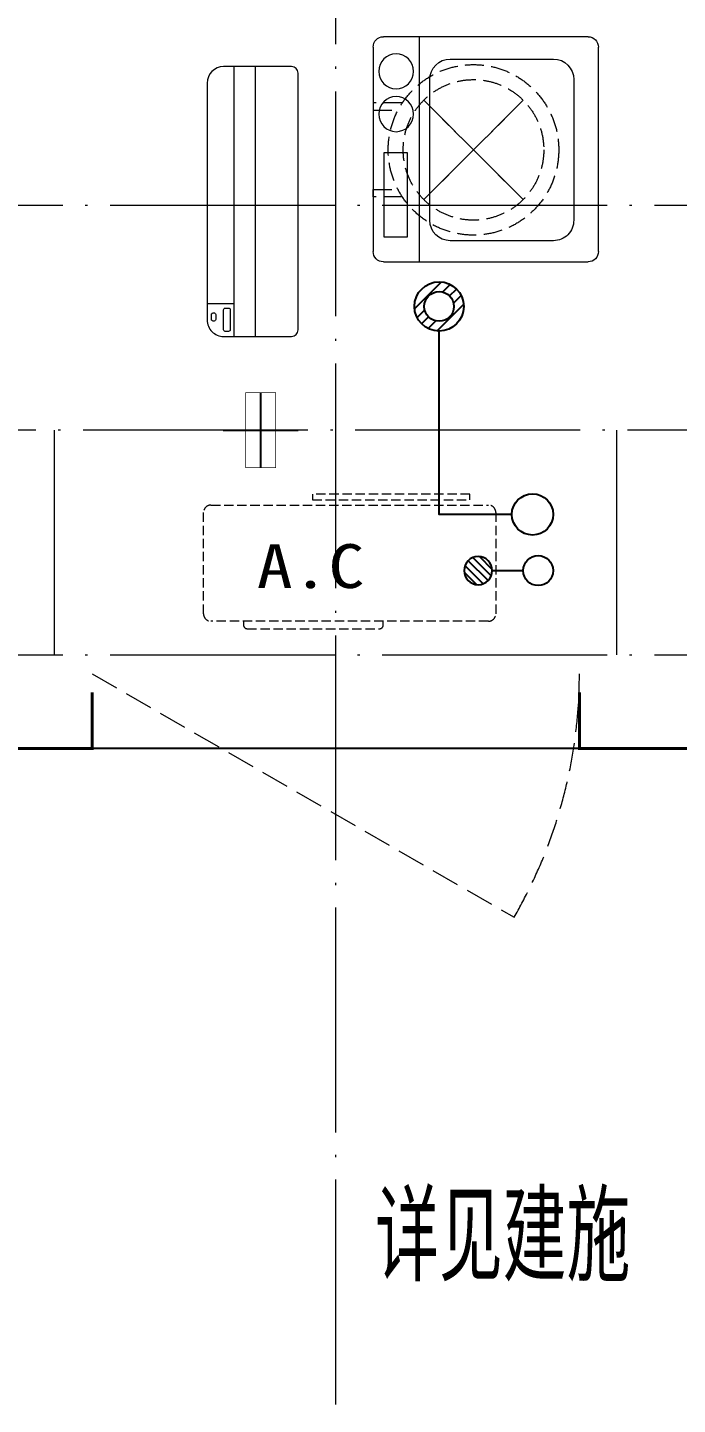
# Model space of a CAD drawing. Extents: x 27938 to 983267, y -209821 to 1628073.
# Drawn here: x 696895 to 698628, y 440032 to 443706 of the extents above; entities that cross this region are included whole.
import ezdxf

# ---------------------------------------------------------------- set-up
doc = ezdxf.new("R2010")
doc.units = 0
doc.header["$LTSCALE"] = 1000
doc.header["$MEASUREMENT"] = 0
for name, pattern in [('$1$DASH', [0.35, 0.25, -0.1]), ('DASH', [0.35, 0.25, -0.1]), ('DOTE', [2.42, 2, -0.2, 0.02, -0.2])]:
    doc.linetypes.add(name, pattern=pattern)
for name, color, linetype in [('$RECOVER_210609100354-0', 7, 'Continuous'), ('$RECOVER_210609100354-25', 7, 'Continuous'), ('$RECOVER_210609100354-43', 7, 'Continuous'), ('3.5方案汇报，与郭总、侯月琴确定户型_t8$0$2020.03.04 -1安徽标准化洋房户型(UA）_t8_t8$0$看线', 154, 'Continuous'), ('EQUIP_地漏', 7, 'Continuous'), ('PUB_TEXT', 4, 'Continuous'), ('VPIPE-凝结', 150, 'Continuous'), ('VPIPE-废水', 31, 'Continuous'), ('机电标识类', 1, 'Continuous'), ('看线', 251, 'Continuous')]:
    doc.layers.add(name, color=color, linetype=linetype)
for name, color, linetype, lineweight in [('DOTE', 19, 'DOTE', 9), ('LVTRY', 1, 'Continuous', 13), ('WINDOW', 144, 'Continuous', 15), ('平面-空调室内机', 176, 'Continuous', 9), ('平面-空调预留孔', 173, 'Continuous', 15), ('空调', 76, 'Continuous', 13)]:
    doc.layers.add(name, color=color, linetype=linetype, lineweight=lineweight)
doc.styles.add('_TCH_AXIS', font='COMPLEX', dxfattribs={"bigfont": 'GBCBIG'})
doc.styles.add('黑体', font='')
doc.styles.get('黑体').set_extended_font_data('SimHei')

# ---------------------------------------------------------------- blocks, each defined once
blk = doc.blocks.new('GFDGDGRDGRDG')
at = {"layer": 'DOTE', "linetype": 'DOTE', "ltscale": 0.3}
for p, q in [((590893.7, 360558.3), (590893.7, 376108.3)), ((573593.7, 363758.3), (626393.7, 363758.3)), ((626393.7, 363158.3), (573593.7, 363158.3)), ((590143.7, 362558.3), (590143.7, 363158.3)), ((591643.7, 362558.3), (591643.7, 363158.3)), ((573593.7, 362558.3), (626393.7, 362558.3))]:
    blk.add_line(p, q, dxfattribs=at)
blk = doc.blocks.new('RECTANG')
for p, q in [((1, 1), (0, 1)), ((0, 1), (0, 0)), ((1, 0), (1, 1)), ((0, 0), (1, 0))]:
    blk.add_line(p, q)
blk = doc.blocks.new('洗衣机')
at = {"layer": 'LVTRY'}
for p, q in [((3791567.4, 243472.1), (3791021, 243472.1)), ((3791116.5, 243472.1), (3791116.5, 242871.5)), ((3790993.7, 243444.5), (3790993.7, 242899.1)), ((3791594.6, 242899.1), (3791594.6, 243444.5)), ((3791199, 243412.7), (3791474.9, 243412.7)), ((3791145.1, 242982.5), (3791145.1, 243358)), ((3791528.8, 243358), (3791528.8, 242982.5)), ((3791474.9, 242927.8), (3791199, 242927.8)), ((3791021, 242871.5), (3791567.4, 242871.5))]:
    blk.add_line(p, q, dxfattribs=at)
at = {"layer": 'LVTRY', "extrusion": (0, 0, -1)}
for centre, major_axis, start_param, end_param in [((3791021, 243444.5), (0, 27.6), -1.570796, 0), ((3791567.4, 243444.5), (0, 27.6), 0, 1.570796), ((3791055.1, 243379.8), (0, 46.9), 3.141593, 9.424778), ((3791199, 243358), (0, 54.7), 4.712389, 6.283185), ((3791474.9, 243358), (0, 54.7), 0, 1.570796), ((3791055.1, 243265.7), (0, 46.9), 3.141593, 9.424778), ((3791199, 242982.5), (0, 54.7), 3.141593, 4.712389), ((3791474.9, 242982.5), (0, 54.7), 1.570796, 3.141593), ((3791021, 242899.1), (0, 27.6), 3.141593, 4.712389), ((3791567.4, 242899.1), (0, 27.6), 1.570796, 3.141593)]:
    blk.add_ellipse(centre, major_axis=major_axis, ratio=0.986385, start_param=start_param, end_param=end_param, dxfattribs=at)
at = {"layer": 'LVTRY', "xscale": 63.25620569481588, "yscale": 224.5369532744355, "zscale": 64.12934308941763, "rotation": 180}
blk.add_blockref('RECTANG', (3791085.2, 243162.4), dxfattribs=at)
blk = doc.blocks.new('dnfhfn')
at = {"linetype": '$1$DASH', "ltscale": 0.2}
for p, q in [((101.9, 495, 0), (121.9, 495, 0)), ((101.9, 417.2, 0), (101.9, 495, 0)), ((121.9, 495, 0), (121.9, 429, 0)), ((353.1, 495, 0), (333.1, 495, 0)), ((333.1, 495, 0), (333.1, 429, 0)), ((353.1, 417.2, 0), (353.1, 495, 0))]:
    blk.add_line(p, q, dxfattribs=at)
at = {"linetype": '$1$DASH', "ltscale": 0.2, "elevation": 0}
for points in [[(94.9, 360.1), (94.9, 360.1), (360.1, 94.9), (360.1, 94.9)], [(360.1, 360.1), (94.9, 94.9), (94.9, 94.9), (360.1, 360.1)]]:
    blk.add_lwpolyline(points, close=True, dxfattribs=at)
at = {"linetype": '$1$DASH', "ltscale": 0.2}
for radius in [227.5, 187.5]:
    blk.add_circle((227.5, 227.5, 0), radius, dxfattribs=at)
blk = doc.blocks.new('$TwtSys$00000543')
for p, q in [((-93.6, -8.5), (8.5, 93.6)), ((12.5, 55), (41.7, 84.2)), ((39.9, 39.9), (66.5, 66.5)), ((-8.5, -93.6), (93.6, 8.5)), ((55, 12.5), (84.2, 41.7)), ((-84.2, -41.7), (-55, -12.5)), ((-66.5, -66.5), (-39.9, -39.9)), ((-41.7, -84.2), (-12.5, -55))]:
    blk.add_line(p, q)
for radius in [94, 56.4]:
    blk.add_circle((0, 0), radius)
blk = doc.blocks.new('dongkong')
blk.add_wipeout([(-603756, 210771), (-603756, 210570.8), (-603836, 210570.8), (-603836, 210771)])
at = {"layer": '机电标识类', "color": 250, "linetype": 'DASH', "ltscale": 400}
for p, q in [((-603796, 210771), (-603796, 210570.8)), ((-603896, 210670.7), (-603696, 210670.7))]:
    blk.add_line(p, q, dxfattribs=at)
at = {"layer": '空调', "color": 6, "linetype": 'DASH', "const_width": 2}
blk.add_lwpolyline([(-603756, 210771), (-603756, 210570.8), (-603836, 210570.8), (-603836, 210771)], close=True, dxfattribs=at)
blk = doc.blocks.new('A$C001338C2')
for p, q in [((845, 303.6), (55, 303.6)), ((109.1, 214.8), (109.1, 303.6)), ((0, 248.6), (0, 22)), ((900, 22), (900, 248.6)), ((22, 0), (878, 0))]:
    blk.add_line(p, q)
at = {"lineweight": 5}
for p, q in [((900, 214.8), (0, 214.8)), ((900, 143.2), (0, 143.2))]:
    blk.add_line(p, q, dxfattribs=at)
for points in [[(73.1, 275), (56.8, 275, -0.414214), (51.3, 280.5), (51.3, 283.4, -0.414214), (56.8, 288.9), (73.1, 288.9, -0.414214), (78.6, 283.4), (78.6, 280.5, -0.414214)], [(89.2, 226.4), (22.2, 226.4, -0.414214), (16.7, 231.9), (16.7, 243.1, -0.414214), (22.2, 248.6), (89.2, 248.6, -0.414214), (94.7, 243.1), (94.7, 231.9, -0.414214)]]:
    blk.add_lwpolyline(points, format="xyb", close=True)
for centre, radius, start, end in [((55, 248.6), 55, 90, 180), ((845, 248.6), 55, 360, 90), ((22, 22), 22, 180, 270), ((878, 22), 22, 270, 360)]:
    blk.add_arc(centre, radius, start, end)
blk = doc.blocks.new('$TwtSys$00000141')
at = {"color": 1}
for p, q in [((-47.1, 3.8), (-5, 45.9)), ((-47.1, 3.8), (-5, 45.9)), ((-43.6, -17.5), (17.5, 43.6)), ((-43.6, -17.5), (17.5, 43.6)), ((-33.2, -33.2), (33.2, 33.2)), ((-33.2, -33.2), (33.2, 33.2)), ((-16.2, -43.5), (43.8, 16.4)), ((-16.2, -43.5), (43.8, 16.4)), ((5.7, -46.1), (46.1, -5.7)), ((5.7, -46.1), (46.1, -5.7))]:
    blk.add_line(p, q, dxfattribs=at)
blk.add_circle((0, 0), 47, dxfattribs=at)
blk.add_circle((0, 0), 47, dxfattribs=at)
blk = doc.blocks.new('gsergvr')
at = {"layer": '平面-空调预留孔', "linetype": 'DASH', "ltscale": 0.1}
for p, q in [((34075.4, 17176.2), (34075.4, 17166.2)), ((34448.2, 17166.2), (34448.2, 17176.2)), ((34085.4, 17156.2), (34438.2, 17156.2))]:
    blk.add_line(p, q, dxfattribs=at)
blk.add_lwpolyline([(34679.3, 17515.3), (34259.5, 17515.3), (34259.5, 17500.2), (34679.3, 17500.2)], close=True, dxfattribs=at)
blk.add_lwpolyline([(34728.6, 17176.2), (33988.6, 17176.2, -0.414214), (33968.6, 17196.2), (33968.6, 17466.2, -0.414214), (33988.6, 17486.2), (34728.6, 17486.2, -0.414214), (34748.6, 17466.2), (34748.6, 17196.2, -0.414214)], format="xyb", close=True, dxfattribs=at)
for centre, start, end in [((34085.4, 17166.2), 180, 270), ((34438.2, 17166.2), 270, 0)]:
    blk.add_arc(centre, 10, start, end, dxfattribs=at)
at = {"layer": '平面-空调预留孔', "color": 251, "linetype": 'DASH', "ltscale": 0.1, "true_color": 0x636466, "style": '黑体', "width": 1.2}
blk.add_text('A.C', height=117.05, dxfattribs=at).set_placement((34110.9, 17264.8))
blk = doc.blocks.new('rtyryrtyeeretee')
at = {"layer": '平面-空调预留孔'}
blk.add_blockref('gsergvr', (635673.5, 326705.8), dxfattribs=at)

msp = doc.modelspace()

# ---------------------------------------------------------------- linework, layer by layer
at = {"layer": '$RECOVER_210609100354-0', "color": 30, "const_width": 8}
for points in [[(697066.6, 441932.1), (697066.6, 441782.1), (696766.6, 441782.1), (696766.6, 441932.1)], [(698666.6, 441932.1), (698666.6, 441782.1), (698366.6, 441782.1), (698366.6, 441932.1)]]:
    msp.add_lwpolyline(points, dxfattribs=at)
at = {"layer": 'VPIPE-凝结', "ltscale": 0.1}
for points in [[(698186.6, 442407.1), (697992.4, 442407.1), (697992.4, 442896.3)], [(698134.2, 442257.1), (698216.6, 442257.1)]]:
    msp.add_lwpolyline(points, dxfattribs=at)
msp.add_circle((698256.6, 442257.1), 40, dxfattribs=at)
at = {"layer": 'VPIPE-废水'}
msp.add_circle((698241.6, 442407.1), 55, dxfattribs=at)
at = {"layer": 'WINDOW', "color": 250, "linetype": 'DASH', "ltscale": 0.3}
msp.add_lwpolyline([(697066.6, 441982.1), (698192.4, 441332.1, 0.131652), (698366.6, 441982.1)], format="xyb", dxfattribs=at)
at = {"layer": '看线', "color": 202, "ltscale": 0.5}
msp.add_lwpolyline([(698366.6, 441782.1), (697066.6, 441782.1)], dxfattribs=at)

# ---------------------------------------------------------------- block references
at = {"layer": '$RECOVER_210609100354-25'}
msp.add_blockref('洗衣机', (-3093177.3, 200209.7), dxfattribs=at)
at = {"layer": '$RECOVER_210609100354-43', "xscale": 0.7000000000000001, "yscale": 0.7000000000000001, "zscale": 0.7000000000000001}
msp.add_blockref('$TwtSys$00000543', (697992.4, 442962.1), dxfattribs=at)
msp.add_blockref('rtyryrtyeeretee', (27721.7, 98240.1))
at = {"layer": '3.5方案汇报，与郭总、侯月琴确定户型_t8$0$2020.03.04 -1安徽标准化洋房户型(UA）_t8_t8$0$看线', "ltscale": 10}
msp.add_blockref('GFDGDGRDGRDG', (106822.9, 79473.8), dxfattribs=at)
at = {"layer": 'EQUIP_地漏', "xscale": 0.7000000000000001, "yscale": 0.7000000000000001, "zscale": 0.7000000000000001}
msp.add_blockref('$TwtSys$00000543', (697992.4, 442962.1), dxfattribs=at)
at = {"layer": 'EQUIP_地漏', "xscale": 0.8, "yscale": -0.8, "zscale": 0.8, "rotation": 180}
msp.add_blockref('$TwtSys$00000141', (698096.6, 442257.1), dxfattribs=at)
at = {"layer": '平面-空调预留孔', "xscale": 0.800000000046565, "yscale": 0.800000000046565, "zscale": 0.800000000046565, "rotation": 90.00000023343017}
msp.add_blockref('A$C001338C2', (697616.4, 442882.1), dxfattribs=at)
at = {"layer": '平面-空调预留孔', "rotation": 90.00000000000001}
msp.add_blockref('dnfhfn', (698311.6, 443152.4, 0), dxfattribs=at)

# ---------------------------------------------------------------- texts
at = {"layer": 'PUB_TEXT', "style": '_TCH_AXIS'}
msp.add_text('详见建施', height=236.31, dxfattribs=at).set_placement((697821.8, 440360.6))

# ---------------------------------------------------------------- next in the draw order: block references
at = {"layer": '平面-空调室内机', "ltscale": 0.3, "xscale": -1, "rotation": 180}
msp.add_blockref('dongkong', (1301312.5, 653302.9), dxfattribs=at)

doc.saveas('drawing.dxf')
